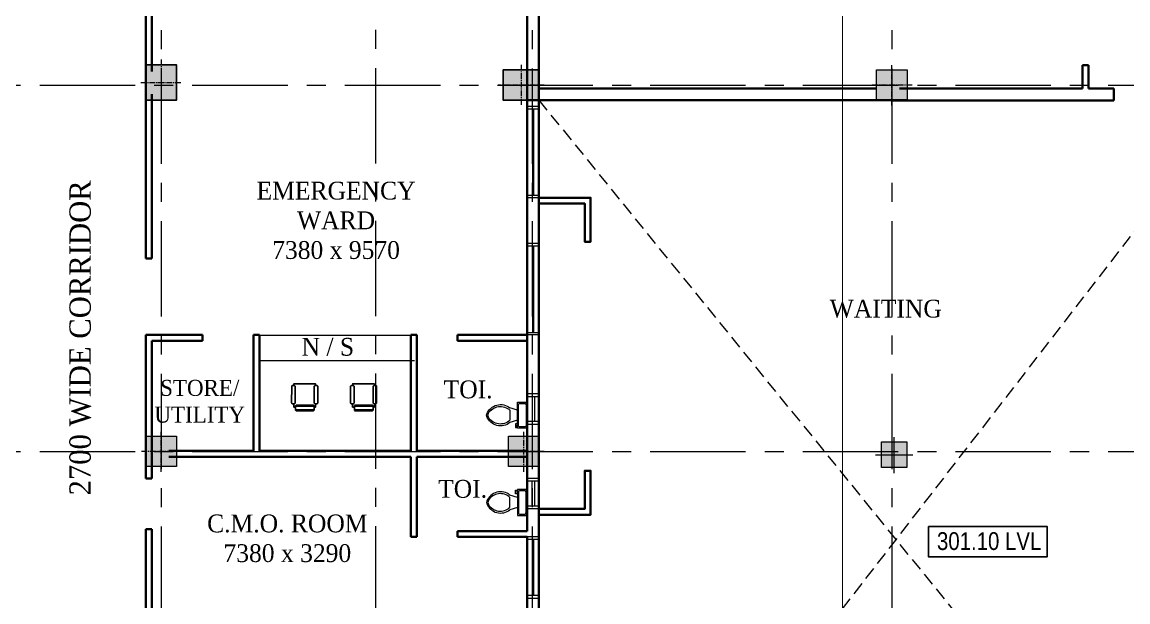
# Model space of a CAD drawing. Header units: inches. Extents: x 1789308 to 1948517, y 1504002 to 1708835.
# Drawn here: x 1890694 to 1895040, y 1668349 to 1670628 of the extents above; entities that cross this region are included whole.
import ezdxf

# ---------------------------------------------------------------- set-up
doc = ezdxf.new("R2010")
doc.units = ezdxf.units.IN
doc.header["$LTSCALE"] = 0.015
doc.header["$MEASUREMENT"] = 0
for name, pattern in [('$DDT_AUDIT_GENERATED_(C)', [0]), ('CENTER', [2, 1.25, -0.25, 0.25, -0.25]), ('CENTER2', [1.125, 0.75, -0.125, 0.125, -0.125]), ('DASHED', [19.05, 12.7, -6.35]), ('HIDDEN', [0.375, 0.25, -0.125])]:
    doc.linetypes.add(name, pattern=pattern)
for name, color, linetype, lineweight in [('A- MEP Fixture', 1, 'Continuous', 9), ('CENTER LINE', 1, 'CENTER2', 18), ('COLUMN - HACTH - STR', 25, '$DDT_AUDIT_GENERATED_(C)', 15), ('COLUMN - STR', 6, 'Continuous', 15), ('ELE', 8, 'Continuous', 13), ('ELE 0.2', 143, 'Continuous', 15), ('ELE 0.25', 144, 'Continuous', 15), ('fur', 250, 'Continuous', 25), ('GRID - COLUMN - STR', 251, 'CENTER', 15), ('SECTION', 3, 'Continuous', 20), ('SECTION -  LINE - STR', 3, 'Continuous', 20), ('TEXT', 7, 'Continuous', 5), ('wall', 1, 'Continuous', 35), ('WINDOW', 165, 'Continuous', 20)]:
    doc.layers.add(name, color=color, linetype=linetype, lineweight=lineweight)
doc.layers.add('LVL', color=50, linetype='Continuous')
doc.styles.add('arial', font='ARIALN.TTF')
doc.styles.add('Scale M 100', font='times.ttf', dxfattribs={"width": 0.95, "height": 350})

# ---------------------------------------------------------------- blocks, each defined once
blk = doc.blocks.new('COL 600X600')
at = {"layer": 'COLUMN - HACTH - STR'}
h = blk.add_hatch(color=256, dxfattribs=at)
h.dxf.hatch_style = 1
h.paths.add_polyline_path([(-226608, -550894), (-226008, -550894), (-226008, -550294), (-226608, -550294)])
at = {"layer": 'CENTER LINE', "ltscale": 10000}
for points in [[(-226308, -550994), (-226308, -550194)], [(-225908, -550594), (-226708, -550594)]]:
    blk.add_lwpolyline(points, dxfattribs=at)
at = {"layer": 'COLUMN - STR', "ltscale": 100}
blk.add_lwpolyline([(-226608, -550294), (-226008, -550294), (-226008, -550894), (-226608, -550894)], close=True, dxfattribs=at)
blk = doc.blocks.new('COL 600X700')
at = {"layer": 'COLUMN - HACTH - STR', "ltscale": 100}
blk.add_hatch(color=256, dxfattribs=at).paths.add_polyline_path([(600, 0), (0, 0), (0, -700), (600, -700)])
at = {"layer": 'CENTER LINE', "color": 6, "ltscale": 10000}
for points in [[(300, 100), (300, -800)], [(-100, -350), (700, -350)]]:
    blk.add_lwpolyline(points, dxfattribs=at)
at = {"layer": 'COLUMN - STR', "linetype": 'Continuous', "lineweight": -3, "ltscale": 100}
blk.add_lwpolyline([(0, 0), (600, 0), (600, -700), (0, -700)], close=True, dxfattribs=at)
blk = doc.blocks.new('C-500X500')
at = {"layer": 'COLUMN - HACTH - STR'}
blk.add_hatch(color=256, dxfattribs=at).paths.add_polyline_path([(0, 0), (0, -500), (500, -500), (500, 0)])
at = {"layer": 'COLUMN - STR'}
for p, q in [((250, -615), (250, 92)), ((-119, -250), (615, -250))]:
    blk.add_line(p, q, dxfattribs=at)
blk.add_lwpolyline([(0, 0), (500, 0), (500, -500), (0, -500)], close=True, dxfattribs=at)
blk = doc.blocks.new('Toilet - top')
at = {"layer": 'ELE 0.2'}
for p, q in [((-10.01, -8.5), (-8.01, -8.5)), ((-10.01, -9.5), (-10.01, -8.5)), ((-8.01, -8.5), (-8.01, -8)), ((-7.01, -8), (-7.01, -9.5)), ((-4.01, -8), (-6.01, -14.01)), ((4, -8), (6, -14.01)), ((9.5, -6), (9.5, -2)), ((-7.01, -9.5), (-10.01, -9.5)), ((4, -14.01), (-4.01, -14.01))]:
    blk.add_line(p, q, dxfattribs=at)
blk.add_lwpolyline([(10.5, -8), (10.5, 0), (-10.51, 0), (-10.51, -8)], close=True, dxfattribs=at)
for points in [[(-9.51, -2), (-9.51, -6)], [(8.5, -1), (-8.51, -1)], [(-8.51, -7), (8.5, -7)]]:
    blk.add_lwpolyline(points, dxfattribs=at)
for centre, radius, start, end in [((-8.63, -1.88), 0.884, 81.8697, 188.1299), ((-8.63, -6.13), 0.884, 171.8697, 278.1299), ((8.62, -1.88), 0.884, 351.8697, 98.1299), ((8.62, -6.13), 0.884, 261.8697, 8.1299), ((3.52, -21.59), 12.17, 141.46891, 247.97123), ((4.2, -21.83), 11.33, 136.36752, 238.94662), ((-3.53, -21.59), 12.17, 292.02823, 38.5305), ((-4.21, -21.83), 11.33, 301.0528, 43.63189), ((0, -27.89), 4, 245.73162, 294.26797), ((0, -29.01), 4, 254.86033, 285.13927)]:
    blk.add_arc(centre, radius, start, end, dxfattribs=at)
blk = doc.blocks.new('转椅1')
at = {"layer": 'fur'}
for p, q in [((-15, 25), (-15, 369)), ((49, 25), (49, 369))]:
    blk.add_line(p, q, dxfattribs=at)
for points in [[(-375, 440), (-80, 440, -0.414214), (-60, 420), (-60, 394, -0.414214), (-80, 374), (-375, 374, -0.414214), (-395, 394), (-395, 420, -0.414214)], [(-15, 369), (49, 369, -0.414214), (69, 349), (69, 45, -0.414214), (49, 25), (-15, 25, -0.414214), (-35, 45), (-35, 349, -0.414214)], [(-375, -40), (-80, -40, 0.414214), (-60, -20), (-60, 6, 0.414214), (-80, 26), (-375, 26, 0.414214), (-395, 6), (-395, -20, 0.414214)]]:
    blk.add_lwpolyline(points, format="xyb", close=True, dxfattribs=at)
for points in [[(-395, 400), (-426, 400), (-426, 0), (-395, 0)], [(0, 369), (0, 400), (-60, 400)], [(-60, 0), (0, 0), (0, 25)]]:
    blk.add_lwpolyline(points, dxfattribs=at)
blk = doc.blocks.new('V1_600')
at = {"layer": 'WINDOW'}
for p, q in [((-0.083, 0.6), (0.147, 0.6)), ((-0.083, 0.545), (0.147, 0.545)), ((-0.083, 0.055), (0.147, 0.055)), ((-0.083, 0), (0.147, 0))]:
    blk.add_line(p, q, dxfattribs=at)
at = {"layer": 'WINDOW', "linetype": 'ByBlock'}
for p, q in [((-0.083, 0), (-0.083, 0.6)), ((0.147, 0), (0.147, 0.6))]:
    blk.add_line(p, q, dxfattribs=at)
at = {"layer": 'WINDOW', "linetype": 'DASHED', "ltscale": 12}
for p, q in [((0.004, 0.545), (0.004, 0.055)), ((0.054, 0.545), (0.054, 0.055))]:
    blk.add_line(p, q, dxfattribs=at)
blk = doc.blocks.new('12_00')
at = {"layer": 'WINDOW'}
for p, q in [((100, 550), (-130, 550)), ((100, -550), (-130, -550))]:
    blk.add_line(p, q, dxfattribs=at)
blk.add_lwpolyline([(100, -600), (100, 600), (-130, 600), (-130, -600)], close=True, dxfattribs=at)
at = {"layer": 'WINDOW', "const_width": 50}
blk.add_lwpolyline([(-15, 550), (-15, -550)], dxfattribs=at)
blk = doc.blocks.new('W')
at = {"layer": 'WINDOW'}
for p, q in [((100, 850), (-130, 850)), ((100, -850), (-130, -850))]:
    blk.add_line(p, q, dxfattribs=at)
blk.add_lwpolyline([(100, -900), (100, 900), (-130, 900), (-130, -900)], close=True, dxfattribs=at)
at = {"layer": 'WINDOW', "const_width": 50}
blk.add_lwpolyline([(-15, 850), (-15, -850)], dxfattribs=at)
blk = doc.blocks.new('A$C1CC35E0C')
at = {"layer": 'ELE', "linetype": 'HIDDEN', "ltscale": 66666}
for p, q in [((18750.5, -28917.7), (32450.5, -11215)), ((18750.5, -11215), (33139.1, -28917))]:
    blk.add_line(p, q, dxfattribs=at)
at = {"layer": 'ELE 0.25'}
for p, q in [((13255.8, -15826.9), (16305.8, -15826.9)), ((13255.8, -16326.9), (16305.8, -16326.9))]:
    blk.add_line(p, q, dxfattribs=at)
at = {"layer": 'GRID - COLUMN - STR', "ltscale": 100000}
for p, q in [((11325.5, 4412.1), (11325.5, -69399.6)), ((15541.3, 4418.7), (15541.3, -69399.6)), ((18620.3, 4412.1), (18620.3, -69399.6)), ((25685.5, 4412.1), (25685.5, -69399.6)), ((-12062.3, -10915), (88195.3, -10915)), ((-12062.3, -18114.5), (88195.3, -18114.5))]:
    blk.add_line(p, q, dxfattribs=at)
at = {"layer": 'LVL', "linetype": 'Continuous'}
blk.add_lwpolyline([(26408.5, -19588.5), (28736.9, -19588.5), (28736.9, -20187.1), (26408.5, -20187.1)], close=True, dxfattribs=at)
at = {"layer": 'SECTION', "linetype": 'CENTER2', "ltscale": 2222, "const_width": 20}
blk.add_lwpolyline([(24718.2, -54126), (24718.2, 1740.2)], dxfattribs=at)
at = {"layer": 'wall'}
for p, q in [((11140.5, -10647.5), (11140.5, -6257)), ((18520.5, -19680), (18520.5, -6257)), ((11025.5, -10915), (11025.5, -7927.2)), ((29435.5, -10986), (29435.5, -10526.3)), ((29550.5, -10526.3), (29435.5, -10526.3)), ((29550.5, -10986), (29550.5, -10526.3)), ((11025.5, -14324.9), (11025.5, -10915)), ((25386.9, -10985), (18750.5, -10985)), ((29435.5, -10986), (25836.9, -10986)), ((30050.5, -10986), (29550.5, -10986)), ((30050.5, -11216), (30050.5, -10986)), ((11142.5, -14324.9), (11142.5, -11097.5)), ((18520.5, -11215), (25985.5, -11215)), ((25686.5, -11216), (30050.5, -11216)), ((11025.5, -14324.9), (11142.5, -14324.9)), ((11025.5, -18644.5), (11025.5, -15824.9)), ((12140.8, -15824.9), (11025.5, -15824.9)), ((12140.8, -15939.9), (12140.8, -15824.9)), ((13140.8, -18103.9), (13140.8, -15824.9)), ((13255.8, -15824.9), (13140.8, -15824.9)), ((13255.8, -18103.9), (13255.8, -15824.9)), ((16235.8, -15824.9), (16350.8, -15824.9)), ((16235.8, -15824.9), (16235.8, -18103.9)), ((16350.8, -15824.9), (16350.8, -18103.9)), ((17150.8, -15824.9), (18521.3, -15824.9)), ((17150.8, -15824.9), (17150.8, -15939.9)), ((11140.5, -18644.5), (11140.5, -15939.9)), ((12140.8, -15939.9), (11140.5, -15939.9)), ((17150.8, -15939.9), (18521.3, -15939.9)), ((13140.8, -18103.9), (11475.4, -18103.9)), ((16235.8, -18218.9), (11475.4, -18218.9)), ((16235.8, -18103.9), (13255.8, -18103.9)), ((16235.8, -19795), (16235.8, -18218.9)), ((18521.2, -18103.9), (16350.8, -18103.9)), ((16350.8, -19795), (16350.8, -18218.9)), ((18521.2, -18218.9), (16350.8, -18218.9)), ((11025.5, -18644.5), (11140.5, -18644.5)), ((11025.5, -21740), (11025.5, -19644.5)), ((11025.5, -19644.5), (11140.5, -19644.5)), ((11140.5, -21740), (11140.5, -19644.5)), ((18520.5, -19680), (17150.8, -19680)), ((17150.8, -19795), (17150.8, -19680)), ((16350.8, -19795), (16235.8, -19795)), ((18520.5, -19795), (17150.8, -19795)), ((18520.5, -21625), (18520.5, -19795))]:
    blk.add_line(p, q, dxfattribs=at)
for points in [[(18750.5, -21436.9), (18750.5, -900)], [(18751.4, -13244.4), (19651.4, -13244.4), (19651.4, -13994.4), (19766.4, -13994.4), (19766.4, -13129.4), (18751.4, -13129.4)], [(18751.4, -19245), (19651.4, -19245), (19651.4, -18495), (19766.4, -18495), (19766.4, -19360), (18751.4, -19360)]]:
    blk.add_lwpolyline(points, dxfattribs=at)
at = {"layer": 'A- MEP Fixture', "ltscale": 50, "extrusion": (0, 0, -1), "yscale": 24.21715823575945, "zscale": -24.21715823575945}
for p, xscale, rotation in [((-18520.5, -17403.7), 24.21715823575945, 90.00020160749996), ((-18520.5, -19116.4), -24.21715823575945, 89.99979839249987)]:
    blk.add_blockref('Toilet - top', p, dxfattribs=dict(at, xscale=xscale, rotation=rotation))
at = {"layer": 'COLUMN - STR', "color": 1}
blk.add_blockref('COL 600X700', (11025.5, -10515), dxfattribs=at)
at = {"layer": 'COLUMN - STR', "color": 1, "rotation": 270}
blk.add_blockref('COL 600X700', (18750.5, -10615), dxfattribs=at)
at = {"layer": 'COLUMN - STR'}
for p in [(251993.5, 539679.5), (237633.4, 532480), (244758.4, 532480)]:
    blk.add_blockref('COL 600X600', p, dxfattribs=at)
at = {"layer": 'COLUMN - STR', "color": 2}
blk.add_blockref('C-500X500', (25484.4, -17928.6), dxfattribs=at)
at = {"layer": 'fur', "lineweight": 80, "extrusion": (0, 0, -1), "xscale": 1.07142857142857, "yscale": 1.07142857142857, "zscale": -1.07142857142857, "rotation": 270.0742871879754}
for p in [(-14361.6, -17243), (-15517.7, -17243)]:
    blk.add_blockref('转椅1', p, dxfattribs=at)
at = {"layer": 'WINDOW', "lineweight": -3, "xscale": -1}
for p in [(18621.4, -12229.4), (18621.3, -14924.9)]:
    blk.add_blockref('W', p, dxfattribs=at)
at = {"layer": 'WINDOW', "lineweight": -3, "ltscale": 12, "xscale": -1000, "yscale": 1000, "zscale": 1000}
for p in [(18668.6, -17584.5), (18667.8, -19244.6)]:
    blk.add_blockref('V1_600', p, dxfattribs=at)
at = {"layer": 'WINDOW', "lineweight": -3}
blk.add_blockref('12_00', (18650.5, -20395), dxfattribs=at)
at = {"layer": 'LVL', "linetype": 'Continuous', "insert": (26573.7, -20056.4), "char_height": 350, "width": 2361.522, "attachment_point": 7, "style": 'arial'}
blk.add_mtext('301.10 LVL', dxfattribs=at)
at = {"layer": 'TEXT', "insert": (9521.6, -18979.9), "char_height": 420, "attachment_point": 1, "rotation": 90, "style": 'Scale M 100'}
blk.add_mtext_dynamic_manual_height_columns('2700 WIDE CORRIDOR', width=9718.037, gutter_width=625, heights=[0], dxfattribs=at)
at = {"layer": 'TEXT', "attachment_point": 1, "style": 'Scale M 100'}
for s, width, insert, char_height in [('\\pxqc;EMERGENCY WARD\\P7380 x 9570', 4205.796, (12660.1, -12814.9), 350), ('WAITING ', 2780.906, (24465.7, -15134.1), 350), ('N / S', 1281.375, (14085.2, -15883.6), 350), ('\\pxqc;STORE/ UTILITY', 1281.375, (11442.9, -16708.5), 315), ('TOI.', 1281.375, (16876.7, -16720.9), 350), ('TOI.', 1281.375, (16769.1, -18674.3), 350), ('\\pxqc;C.M.O. ROOM\\P7380 x 3290', 6929.193, (10341, -19354.7), 350)]:
    blk.add_mtext_dynamic_manual_height_columns(s, width=width, gutter_width=625, heights=[0], dxfattribs=dict(at, insert=insert, char_height=char_height))

msp = doc.modelspace()

# ---------------------------------------------------------------- block references
at = {"layer": 'SECTION -  LINE - STR', "xscale": 0.2, "yscale": 0.2, "zscale": 0.2}
msp.add_blockref('A$C1CC35E0C', (1888975.2, 1672563.4), dxfattribs=at)

doc.saveas('drawing.dxf')
